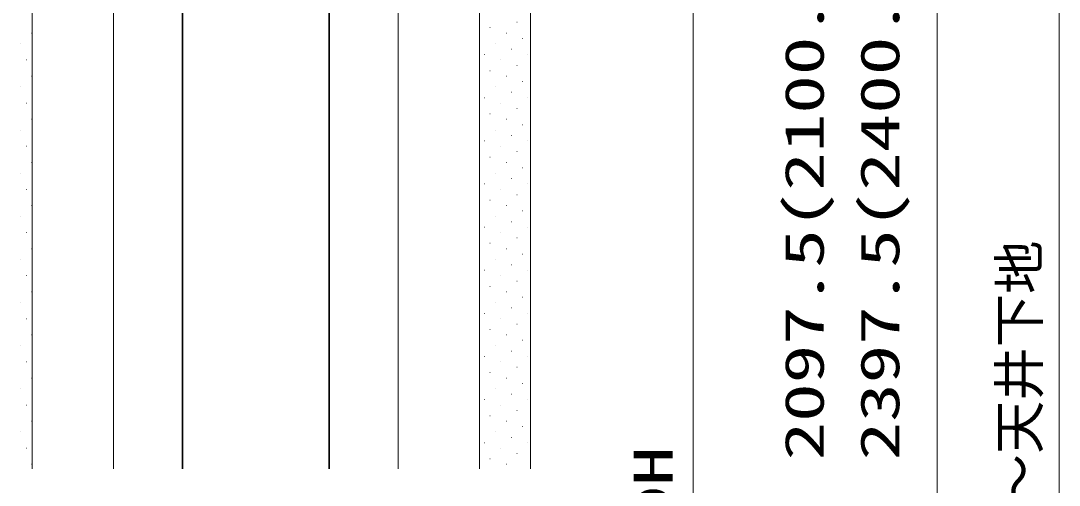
# Model space of a CAD drawing. Units: millimetres, scale not verified. Extents: x -1306 to 1306, y -607 to 607.
# Drawn here: x -17.7 to 237.6, y -171.7 to -57.5 of the extents above; entities that cross this region are included whole.
import ezdxf
from ezdxf.enums import TextEntityAlignment as Align

# ---------------------------------------------------------------- set-up
doc = ezdxf.new("R2010")
doc.units = ezdxf.units.MM
doc.header["$LTSCALE"] = 5
for name, color, linetype, lineweight in [('0-1_線(黄)', 2, 'Continuous', 15), ('0-D_線(白)', 7, 'Continuous', 30), ('1-1_寸法線', 3, 'Continuous', 13), ('1-2_ハッチング', 6, 'Continuous', 9)]:
    doc.layers.add(name, color=color, linetype=linetype, lineweight=lineweight)
doc.styles.add('ＭＳ ゴシック', font='')
doc.styles.get('ＭＳ ゴシック').set_extended_font_data('MS Gothic')

msp = doc.modelspace()

# ---------------------------------------------------------------- linework, layer by layer
at = {"layer": '0-1_線(黄)'}
for p, q in [((-14.876, -167.678), (-14.876, 150.037)), ((95.124, -167.678), (95.124, 150.037)), ((107.624, -167.678), (107.624, 150.04)), ((5.124, 66.037), (5.124, -167.678)), ((75.124, 66.037), (75.124, -167.678))]:
    msp.add_line(p, q, dxfattribs=at)
at = {"layer": '0-D_線(白)'}
for p, q in [((22.124, 56.537), (22.124, -167.678)), ((58.124, 56.537), (58.124, -167.678))]:
    msp.add_line(p, q, dxfattribs=at)
at = {"layer": '1-1_寸法線'}
for p, q in [((237.624, 104.037), (237.624, -408.463)), ((207.624, 63.037), (207.624, -408.463)), ((147.624, 53.537), (147.624, -396.463))]:
    msp.add_line(p, q, dxfattribs=at)
at = {"layer": '1-2_ハッチング'}
for p, q in [((104.309, -57.814), (104.359, -57.814)), ((-15.015, -60.466), (-14.965, -60.466)), ((97.68, -59.14), (97.73, -59.14)), ((101.658, -60.466), (101.708, -60.466)), ((-17.667, -63.118), (-17.617, -63.118)), ((99.006, -63.118), (99.056, -63.118)), ((105.635, -61.792), (105.685, -61.792)), ((96.354, -65.769), (96.404, -65.769)), ((102.984, -64.443), (103.034, -64.443)), ((106.961, -65.769), (107.011, -65.769)), ((-16.341, -67.095), (-16.291, -67.095)), ((100.332, -67.095), (100.382, -67.095)), ((104.309, -68.421), (104.359, -68.421)), ((-15.015, -71.072), (-14.965, -71.072)), ((97.68, -69.747), (97.73, -69.747)), ((101.658, -71.072), (101.708, -71.072)), ((-17.667, -73.724), (-17.617, -73.724)), ((99.006, -73.724), (99.056, -73.724)), ((105.635, -72.398), (105.685, -72.398)), ((96.354, -76.376), (96.404, -76.376)), ((102.984, -75.05), (103.034, -75.05)), ((106.961, -76.376), (107.011, -76.376)), ((-16.341, -77.702), (-16.291, -77.702)), ((100.332, -77.702), (100.382, -77.702)), ((104.309, -79.027), (104.359, -79.027)), ((-15.015, -81.679), (-14.965, -81.679)), ((97.68, -80.353), (97.73, -80.353)), ((101.658, -81.679), (101.708, -81.679)), ((105.635, -83.005), (105.685, -83.005)), ((-17.667, -84.331), (-17.617, -84.331)), ((99.006, -84.331), (99.056, -84.331)), ((102.984, -85.657), (103.034, -85.657)), ((-16.341, -88.308), (-16.291, -88.308)), ((96.354, -86.982), (96.404, -86.982)), ((100.332, -88.308), (100.382, -88.308)), ((106.961, -86.982), (107.011, -86.982)), ((97.68, -90.96), (97.73, -90.96)), ((104.309, -89.634), (104.359, -89.634)), ((-15.015, -92.286), (-14.965, -92.286)), ((101.658, -92.286), (101.708, -92.286)), ((105.635, -93.612), (105.685, -93.612)), ((-17.667, -94.937), (-17.617, -94.937)), ((99.006, -94.937), (99.056, -94.937)), ((102.984, -96.263), (103.034, -96.263)), ((-16.341, -98.915), (-16.291, -98.915)), ((96.354, -97.589), (96.404, -97.589)), ((100.332, -98.915), (100.382, -98.915)), ((106.961, -97.589), (107.011, -97.589)), ((97.68, -101.566), (97.73, -101.566)), ((104.309, -100.241), (104.359, -100.241)), ((-15.015, -102.892), (-14.965, -102.892)), ((101.658, -102.892), (101.708, -102.892)), ((105.635, -104.218), (105.685, -104.218)), ((-17.667, -105.544), (-17.617, -105.544)), ((99.006, -105.544), (99.056, -105.544)), ((102.984, -106.87), (103.034, -106.87)), ((-16.341, -109.521), (-16.291, -109.521)), ((96.354, -108.196), (96.404, -108.196)), ((100.332, -109.521), (100.382, -109.521)), ((106.961, -108.196), (107.011, -108.196)), ((97.68, -112.173), (97.73, -112.173)), ((104.309, -110.847), (104.359, -110.847)), ((-15.015, -113.499), (-14.965, -113.499)), ((101.658, -113.499), (101.708, -113.499)), ((105.635, -114.825), (105.685, -114.825)), ((-17.667, -116.151), (-17.617, -116.151)), ((99.006, -116.151), (99.056, -116.151)), ((96.354, -118.802), (96.404, -118.802)), ((102.984, -117.476), (103.034, -117.476)), ((106.961, -118.802), (107.011, -118.802)), ((-16.341, -120.128), (-16.291, -120.128)), ((100.332, -120.128), (100.382, -120.128)), ((104.309, -121.454), (104.359, -121.454)), ((-15.015, -124.105), (-14.965, -124.105)), ((97.68, -122.78), (97.73, -122.78)), ((101.658, -124.105), (101.708, -124.105)), ((-17.667, -126.757), (-17.617, -126.757)), ((99.006, -126.757), (99.056, -126.757)), ((105.635, -125.431), (105.685, -125.431)), ((96.354, -129.409), (96.404, -129.409)), ((102.984, -128.083), (103.034, -128.083)), ((106.961, -129.409), (107.011, -129.409)), ((-16.341, -130.735), (-16.291, -130.735)), ((100.332, -130.735), (100.382, -130.735)), ((104.309, -132.06), (104.359, -132.06)), ((-15.015, -134.712), (-14.965, -134.712)), ((97.68, -133.386), (97.73, -133.386)), ((101.658, -134.712), (101.708, -134.712)), ((-17.667, -137.364), (-17.617, -137.364)), ((99.006, -137.364), (99.056, -137.364)), ((105.635, -136.038), (105.685, -136.038)), ((96.354, -140.015), (96.404, -140.015)), ((102.984, -138.69), (103.034, -138.69)), ((106.961, -140.015), (107.011, -140.015)), ((-16.341, -141.341), (-16.291, -141.341)), ((100.332, -141.341), (100.382, -141.341)), ((104.309, -142.667), (104.359, -142.667)), ((-15.015, -145.319), (-14.965, -145.319)), ((97.68, -143.993), (97.73, -143.993)), ((101.658, -145.319), (101.708, -145.319)), ((-17.667, -147.97), (-17.617, -147.97)), ((99.006, -147.97), (99.056, -147.97)), ((105.635, -146.645), (105.685, -146.645)), ((102.984, -149.296), (103.034, -149.296)), ((-16.341, -151.948), (-16.291, -151.948)), ((96.354, -150.622), (96.404, -150.622)), ((100.332, -151.948), (100.382, -151.948)), ((106.961, -150.622), (107.011, -150.622)), ((97.68, -154.599), (97.73, -154.599)), ((104.309, -153.274), (104.359, -153.274)), ((-15.015, -155.925), (-14.965, -155.925)), ((101.658, -155.925), (101.708, -155.925)), ((105.635, -157.251), (105.685, -157.251)), ((-17.667, -158.577), (-17.617, -158.577)), ((99.006, -158.577), (99.056, -158.577)), ((102.984, -159.903), (103.034, -159.903)), ((-16.341, -162.554), (-16.291, -162.554)), ((96.354, -161.229), (96.404, -161.229)), ((100.332, -162.554), (100.382, -162.554)), ((106.961, -161.229), (107.011, -161.229)), ((97.68, -165.206), (97.73, -165.206)), ((104.309, -163.88), (104.359, -163.88)), ((-15.015, -166.532), (-14.965, -166.532)), ((101.658, -166.532), (101.708, -166.532))]:
    msp.add_line(p, q, dxfattribs=at)

# ---------------------------------------------------------------- texts
at = {"layer": '1-1_寸法線', "style": 'ＭＳ ゴシック'}
for s, width, p in [('H2100：2097.5(2100.5)', 1.45, (182.618, -231.923)), ('H2400：2397.5(2400.5)', 1.45, (201.189, -231.923)), ('DH', 1.5, (145.475, -181.701))]:
    msp.add_text(s, height=9.604, rotation=90, dxfattribs=dict(at, width=width)).set_placement(p, align=Align.BOTTOM_LEFT)
msp.add_text('FL～天井下地', height=9.621, rotation=90, dxfattribs=at).set_placement((235.475, -190.204), align=Align.BOTTOM_LEFT)

doc.saveas('drawing.dxf')
